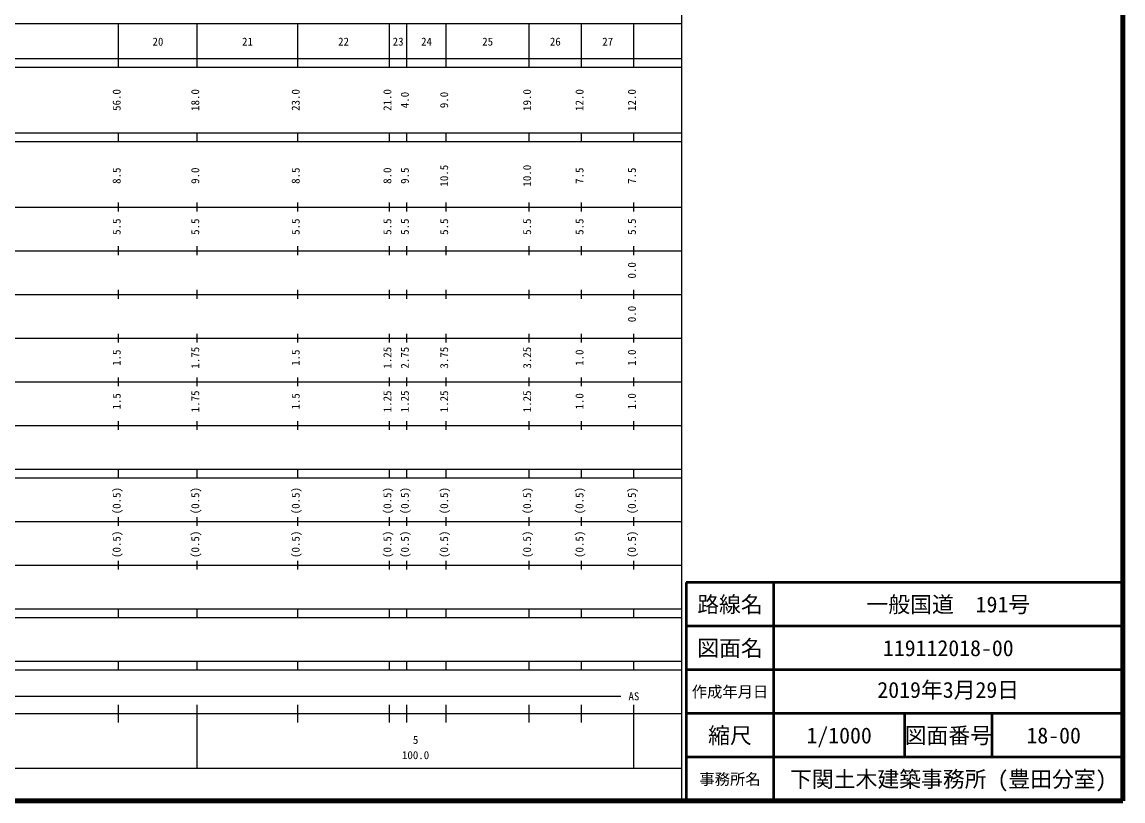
# Model space of a CAD drawing. Units: millimetres, scale not verified. Extents: x 40000 to 680000, y 20000 to 380000.
# Drawn here: x 427870 to 680000, y 20000 to 198357 of the extents above; entities that cross this region are included whole.
import ezdxf
from ezdxf.enums import TextEntityAlignment as Align

# ---------------------------------------------------------------- set-up
doc = ezdxf.new("R2010")
doc.units = ezdxf.units.MM
doc.header["$LTSCALE"] = 1000
for name, color, linetype, lineweight in [('M-TTL', 2, 'Continuous', 140), ('M-TTL-BAND', 7, 'Continuous', 25), ('M-TTL-FRAM', 2, 'Continuous', 50), ('M-TTL-LINE', 7, 'Continuous', 50), ('M-TTL-TXT', 7, 'Continuous', 50)]:
    doc.layers.add(name, color=color, linetype=linetype, lineweight=lineweight)
doc.styles.add('ＭＳ ゴシック', font='')
doc.styles.get('ＭＳ ゴシック').set_extended_font_data('MS Gothic')

msp = doc.modelspace()

# ---------------------------------------------------------------- linework, layer by layer
at = {"layer": 'M-TTL'}
for p, q in [((680000, 20000), (680000, 380000)), ((40000, 20000), (680000, 20000))]:
    msp.add_line(p, q, dxfattribs=at)
at = {"layer": 'M-TTL-BAND'}
for p, q in [((579000, 20000), (579000, 370000)), ((68000, 198000), (579000, 198000)), ((450000, 188000), (450000, 198000)), ((468000, 188000), (468000, 198000)), ((491000, 188000), (491000, 198000)), ((512000, 188000), (512000, 198000)), ((516000, 188000), (516000, 198000)), ((525000, 188000), (525000, 198000)), ((544000, 188000), (544000, 198000)), ((556000, 188000), (556000, 198000)), ((568000, 188000), (568000, 198000)), ((40000, 190000), (579000, 190000)), ((40000, 188000), (579000, 188000)), ((40000, 173000), (579000, 173000)), ((450000, 171000), (450000, 173000)), ((468000, 171000), (468000, 173000)), ((491000, 171000), (491000, 173000)), ((512000, 171000), (512000, 173000)), ((516000, 171000), (516000, 173000)), ((525000, 171000), (525000, 173000)), ((544000, 171000), (544000, 173000)), ((556000, 171000), (556000, 173000)), ((568000, 171000), (568000, 173000)), ((40000, 171000), (579000, 171000)), ((450000, 155000), (450000, 157000)), ((468000, 155000), (468000, 157000)), ((491000, 155000), (491000, 157000)), ((512000, 155000), (512000, 157000)), ((516000, 155000), (516000, 157000)), ((525000, 155000), (525000, 157000)), ((544000, 155000), (544000, 157000)), ((556000, 155000), (556000, 157000)), ((568000, 155000), (568000, 157000)), ((40000, 156000), (579000, 156000)), ((450000, 145000), (450000, 147000)), ((468000, 145000), (468000, 147000)), ((491000, 145000), (491000, 147000)), ((512000, 145000), (512000, 147000)), ((516000, 145000), (516000, 147000)), ((525000, 145000), (525000, 147000)), ((544000, 145000), (544000, 147000)), ((556000, 145000), (556000, 147000)), ((568000, 145000), (568000, 147000)), ((46000, 146000), (579000, 146000)), ((450000, 135000), (450000, 137000)), ((468000, 135000), (468000, 137000)), ((491000, 135000), (491000, 137000)), ((512000, 135000), (512000, 137000)), ((516000, 135000), (516000, 137000)), ((525000, 135000), (525000, 137000)), ((544000, 135000), (544000, 137000)), ((556000, 135000), (556000, 137000)), ((568000, 135000), (568000, 137000)), ((52000, 136000), (579000, 136000)), ((450000, 125000), (450000, 127000)), ((468000, 125000), (468000, 127000)), ((491000, 125000), (491000, 127000)), ((512000, 125000), (512000, 127000)), ((516000, 125000), (516000, 127000)), ((525000, 125000), (525000, 127000)), ((544000, 125000), (544000, 127000)), ((556000, 125000), (556000, 127000)), ((568000, 125000), (568000, 127000)), ((46000, 126000), (579000, 126000)), ((52000, 116000), (579000, 116000)), ((450000, 115000), (450000, 117000)), ((468000, 115000), (468000, 117000)), ((491000, 115000), (491000, 117000)), ((512000, 115000), (512000, 117000)), ((516000, 115000), (516000, 117000)), ((525000, 115000), (525000, 117000)), ((544000, 115000), (544000, 117000)), ((556000, 115000), (556000, 117000)), ((568000, 115000), (568000, 117000)), ((46000, 106000), (579000, 106000)), ((450000, 105000), (450000, 107000)), ((468000, 105000), (468000, 107000)), ((491000, 105000), (491000, 107000)), ((512000, 105000), (512000, 107000)), ((516000, 105000), (516000, 107000)), ((525000, 105000), (525000, 107000)), ((544000, 105000), (544000, 107000)), ((556000, 105000), (556000, 107000)), ((568000, 105000), (568000, 107000)), ((40000, 96000), (579000, 96000)), ((450000, 94000), (450000, 96000)), ((468000, 94000), (468000, 96000)), ((491000, 94000), (491000, 96000)), ((512000, 94000), (512000, 96000)), ((516000, 94000), (516000, 96000)), ((525000, 94000), (525000, 96000)), ((544000, 94000), (544000, 96000)), ((556000, 94000), (556000, 96000)), ((568000, 94000), (568000, 96000)), ((40000, 94000), (579000, 94000)), ((49000, 84000), (579000, 84000)), ((450000, 83000), (450000, 85000)), ((468000, 83000), (468000, 85000)), ((491000, 83000), (491000, 85000)), ((512000, 83000), (512000, 85000)), ((516000, 83000), (516000, 85000)), ((525000, 83000), (525000, 85000)), ((544000, 83000), (544000, 85000)), ((556000, 83000), (556000, 85000)), ((568000, 83000), (568000, 85000)), ((40000, 74000), (579000, 74000)), ((450000, 73000), (450000, 75000)), ((468000, 73000), (468000, 75000)), ((491000, 73000), (491000, 75000)), ((512000, 73000), (512000, 75000)), ((516000, 73000), (516000, 75000)), ((525000, 73000), (525000, 75000)), ((544000, 73000), (544000, 75000)), ((556000, 73000), (556000, 75000)), ((568000, 73000), (568000, 75000)), ((40000, 64000), (579000, 64000)), ((450000, 62000), (450000, 64000)), ((468000, 62000), (468000, 64000)), ((491000, 62000), (491000, 64000)), ((512000, 62000), (512000, 64000)), ((516000, 62000), (516000, 64000)), ((525000, 62000), (525000, 64000)), ((544000, 62000), (544000, 64000)), ((556000, 62000), (556000, 64000)), ((568000, 62000), (568000, 64000)), ((40000, 62000), (579000, 62000)), ((40000, 52000), (579000, 52000)), ((450000, 50000), (450000, 52000)), ((468000, 50000), (468000, 52000)), ((491000, 50000), (491000, 52000)), ((512000, 50000), (512000, 52000)), ((516000, 50000), (516000, 52000)), ((525000, 50000), (525000, 52000)), ((544000, 50000), (544000, 52000)), ((556000, 50000), (556000, 52000)), ((568000, 50000), (568000, 52000)), ((40000, 50000), (579000, 50000)), ((71000, 44000), (565000, 44000)), ((450000, 38000), (450000, 42000)), ((468000, 27500), (468000, 42000)), ((491000, 38000), (491000, 42000)), ((512000, 38000), (512000, 42000)), ((516000, 38000), (516000, 42000)), ((525000, 38000), (525000, 42000)), ((544000, 38000), (544000, 42000)), ((556000, 38000), (556000, 42000)), ((568000, 27500), (568000, 42000)), ((40000, 40000), (579000, 40000)), ((68000, 27500), (579000, 27500))]:
    msp.add_line(p, q, dxfattribs=at)
at = {"layer": 'M-TTL-FRAM'}
for p, q in [((680000, 70000), (580000, 70000)), ((580000, 70000), (580000, 20000))]:
    msp.add_line(p, q, dxfattribs=at)
at = {"layer": 'M-TTL-LINE'}
for p, q in [((600000, 70000), (600000, 20000)), ((680000, 60000), (580000, 60000)), ((680000, 50000), (580000, 50000)), ((680000, 40000), (580000, 40000)), ((630000, 40000), (630000, 30000)), ((650000, 40000), (650000, 30000)), ((680000, 30000), (580000, 30000))]:
    msp.add_line(p, q, dxfattribs=at)

# ---------------------------------------------------------------- texts
at = {"layer": 'M-TTL-BAND', "style": 'ＭＳ ゴシック'}
for s, p in [('20', (459000, 192405)), ('21', (479500, 192405)), ('22', (501500, 192405)), ('23', (514000, 192405)), ('24', (520500, 192405)), ('25', (534500, 192405)), ('26', (550000, 192405)), ('27', (562000, 192405)), ('AS', (568000, 42500)), ('5', (518000, 32523)), ('100.0', (518000, 29033))]:
    msp.add_text(s, height=1833, dxfattribs=at).set_placement(p, align=Align.BOTTOM_CENTER)
for s, p in [('56.0', (451000, 180500)), ('18.0', (469000, 180500)), ('23.0', (492000, 180500)), ('21.0', (513000, 180500)), ('4.0', (517000, 180500)), ('9.0', (526000, 180500)), ('19.0', (545000, 180500)), ('12.0', (557000, 180500)), ('12.0', (569000, 180500)), ('8.5', (451000, 163174)), ('9.0', (469000, 163174)), ('8.5', (492000, 163174)), ('8.0', (513000, 163174)), ('9.5', (517000, 163174)), ('10.5', (526000, 163174)), ('10.0', (545000, 163174)), ('7.5', (557000, 163174)), ('7.5', (569000, 163174)), ('5.5', (451000, 151500)), ('5.5', (469000, 151500)), ('5.5', (492000, 151500)), ('5.5', (513000, 151500)), ('5.5', (517000, 151500)), ('5.5', (526000, 151500)), ('5.5', (545000, 151500)), ('5.5', (557000, 151500)), ('5.5', (569000, 151500)), ('0.0', (569000, 141500)), ('0.0', (569000, 131500)), ('1.75', (469000, 121500)), ('1.25', (513000, 121500)), ('2.75', (517000, 121500)), ('3.75', (526000, 121500)), ('3.25', (545000, 121500)), ('1.5', (451000, 121500)), ('1.5', (492000, 121500)), ('1.0', (557000, 121500)), ('1.0', (569000, 121500)), ('1.75', (469000, 111500)), ('1.25', (513000, 111500)), ('1.25', (517000, 111500)), ('1.25', (526000, 111500)), ('1.25', (545000, 111500)), ('1.5', (451000, 111500)), ('1.5', (492000, 111500)), ('1.0', (557000, 111500)), ('1.0', (569000, 111500)), ('(0.5)', (451000, 88764)), ('(0.5)', (469000, 88764)), ('(0.5)', (492000, 88764)), ('(0.5)', (513000, 88764)), ('(0.5)', (517000, 88764)), ('(0.5)', (526000, 88764)), ('(0.5)', (545000, 88764)), ('(0.5)', (557000, 88764)), ('(0.5)', (569000, 88764)), ('(0.5)', (451000, 78764)), ('(0.5)', (469000, 78764)), ('(0.5)', (492000, 78764)), ('(0.5)', (513000, 78764)), ('(0.5)', (517000, 78764)), ('(0.5)', (526000, 78764)), ('(0.5)', (545000, 78764)), ('(0.5)', (557000, 78764)), ('(0.5)', (569000, 78764))]:
    msp.add_text(s, height=1833, rotation=90, dxfattribs=at).set_placement(p, align=Align.BOTTOM_CENTER)
at = {"layer": 'M-TTL-TXT', "style": 'ＭＳ ゴシック'}
for s, height, p in [('路線名', 3666, (590000, 65000)), ('路線名', 3666, (590000, 65000)), ('一般国道\u3000191号', 3666, (640000, 65000)), ('図面名', 3666, (590000, 55000)), ('図面名', 3666, (590000, 55000)), ('119112018-00', 3666, (640000, 55000)), ('作成年月日', 2566, (590000, 45000)), ('作成年月日', 2566, (590000, 45000)), ('縮尺', 3666, (590000, 35000)), ('縮尺', 3666, (590000, 35000)), ('1/1000', 3666, (615000, 35000)), ('図面番号', 3666, (640000, 35000)), ('図面番号', 3666, (640000, 35000)), ('18-00', 3666, (664125, 35000)), ('事務所名', 2566, (590000, 25000)), ('事務所名', 2566, (590000, 25000)), ('下関土木建築事務所 (豊田分室)', 3666, (640000, 25000))]:
    msp.add_text(s, height=height, dxfattribs=at).set_placement(p, align=Align.MIDDLE_CENTER)
msp.add_text('2019年3月29日', height=3666, dxfattribs=at).set_placement((623750, 42500), align=Align.BOTTOM_LEFT)

doc.saveas('drawing.dxf')
